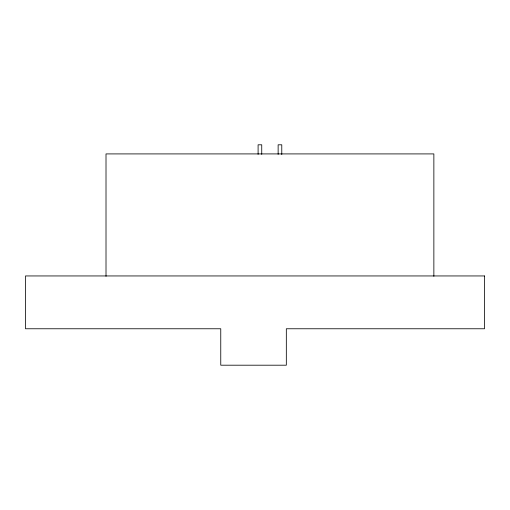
<?xml version="1.0" encoding="UTF-8"?>
<svg xmlns="http://www.w3.org/2000/svg" width="510" height="510" viewBox="0 0 510 510"><rect width="100%" height="100%" fill="white"/><g stroke="black" fill="none" stroke-linecap="round" stroke-linejoin="round"><path stroke-width="0.76" d="M433.863 276.312L433.863 153.912L106.01 153.912L106.01 276.312M281.775 154.555L281.775 144.802L278.135 144.802L278.135 154.364M261.738 154.364L261.738 144.802L258.098 144.802L258.098 154.364M484.5 275.948L25.5 275.948L25.5 328.765L220.76 328.765L220.76 365.198L286.327 365.198L286.327 328.765L484.5 328.765L484.5 275.948"/></g></svg>
